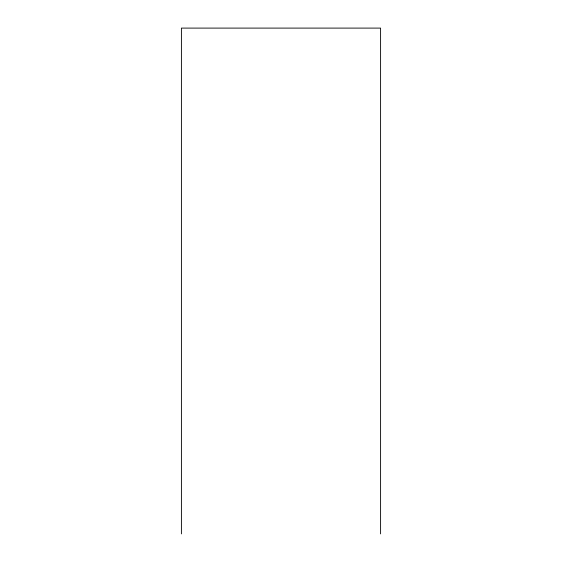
<?xml version="1.0" encoding="UTF-8"?>
<svg xmlns="http://www.w3.org/2000/svg" width="562" height="562" viewBox="0 0 562 562"><rect width="100%" height="100%" fill="white"/><g stroke="black" fill="none" stroke-linecap="round" stroke-linejoin="round"><path stroke-width="0.84" d="M380.593 533.9L380.593 28.1L181.407 28.1L181.407 533.9"/></g></svg>
